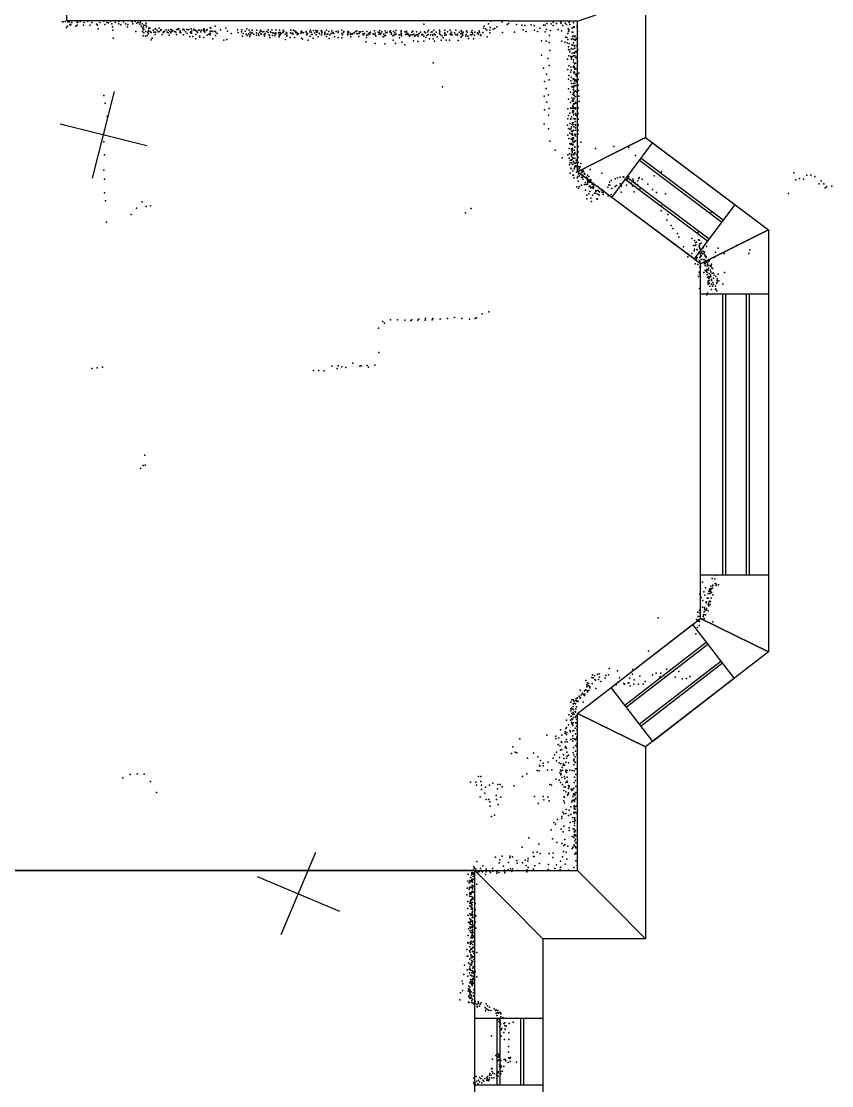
# Model space of a CAD drawing. Header units: millimetres. Extents: x -23456 to 7110, y -22489 to 15514.
# Drawn here: x -2299 to 1330, y -6748 to -1983 of the extents above; entities that cross this region are included whole.
import ezdxf

# ---------------------------------------------------------------- set-up
doc = ezdxf.new("R2010")
doc.units = ezdxf.units.MM
for name, color, linetype in [('P', 9, 'Continuous'), ('PANOS', 10, 'Continuous'), ('ROOMS', 1, 'Continuous'), ('WALLS', 3, 'Continuous'), ('WINDOWS', 6, 'Continuous')]:
    doc.layers.add(name, color=color, linetype=linetype)

# ---------------------------------------------------------------- blocks, each defined once
blk = doc.blocks.new('1-Standard_42')
for points in [[(-590, 42.9766), (589.999, 42.9766), (589.999, 32.9766), (-590, 32.9766), (-590, 42.9766)], [(-590.014, -44.0958), (589.985, -44.0958), (589.985, -54.0958), (-590.014, -54.0958), (-590.014, -44.0958)]]:
    blk.add_lwpolyline(points)

msp = doc.modelspace()

# ---------------------------------------------------------------- linework, layer by layer
at = {"layer": 'P'}
for p in [(-2115, -1985), (-2112, -1986), (-2102, -1984), (-2091, -1986), (-2089, -1983), (-2089, -1983), (-2089, -1985), (-2083, -1985), (-2082, -1997), (-2079, -1999), (-2079, -2000), (-2078, -1997), (-2073, -1988), (-2051, -1985), (-2049, -2000), (-2046, -1989), (-2035, -1984), (-2020, -2001), (-2017, -1989), (-2001, -1983), (-1990, -2001), (-1983, -1989), (-1963, -1996), (-1958, -2000), (-1948, -1988), (-1930, -1983), (-1925, -1997), (-1916, -1988), (-1908, -1990), (-1899, -1983), (-1894, -1995), (-1879, -1987), (-1863, -1984), (-1862, -1994), (-1854, -1999), (-1841, -1986), (-1832, -1995), (-1822, -1997), (-1803, -1986), (-1800, -1994), (-1789, -1984), (-1782, -1992), (-1776, -1989), (-1769, -1996), (-1767, -1989), (-1765, -1985), (-1758, -1995), (-1750, -2000), (-1741, -2001), (-1740, -1991), (-496, -1996), (-207, -1995), (-196, -1983), (-146, -1985), (-124, -1998), (-118, -1993), (-81, -1997), (-57, -2000), (-16, -1999), (40, -2001), (47, -2000), (55, -1993), (74, -1995), (82, -1987), (97, -1993), (117, -1987), (119, -1993), (137, -1991), (142, -1997), (154, -1989), (158, -1997), (173, -1990), (-2096, -2011), (-2092, -2004), (-2055, -2004), (-1955, -2017), (-1891, -2008), (-1889, -2022), (-1823, -2008), (-1786, -2028), (-1762, -2005), (-1757, -2013), (-1757, -2028), (-1754, -2007), (-1753, -2048), (-1752, -2018), (-1752, -2021), (-1750, -2020), (-1750, -2034), (-1748, -2002), (-1742, -2029), (-1739, -2008), (-1735, -2047), (-1732, -2033), (-1731, -2028), (-1730, -2039), (-1729, -2025), (-1728, -2013), (-1728, -2017), (-1723, -2012), (-1723, -2014), (-1722, -2029), (-1717, -2033), (-1709, -2022), (-1705, -2032), (-1700, -2018), (-1700, -2042), (-1698, -2015), (-1698, -2032), (-1691, -2022), (-1686, -2030), (-1682, -2014), (-1681, -2029), (-1675, -2024), (-1674, -2019), (-1668, -2042), (-1664, -2031), (-1662, -2033), (-1658, -2027), (-1650, -2021), (-1646, -2031), (-1645, -2032), (-1642, -2035), (-1640, -2023), (-1637, -2045), (-1634, -2028), (-1630, -2019), (-1629, -2034), (-1625, -2028), (-1624, -2022), (-1621, -2026), (-1611, -2029), (-1607, -2032), (-1607, -2032), (-1604, -2042), (-1602, -2019), (-1598, -2018), (-1596, -2020), (-1593, -2015), (-1589, -2031), (-1587, -2026), (-1587, -2030), (-1585, -2035), (-1576, -2020), (-1575, -2018), (-1573, -2044), (-1572, -2020), (-1570, -2023), (-1564, -2030), (-1558, -2019), (-1556, -2038), (-1550, -2021), (-1549, -2020), (-1541, -2032), (-1540, -2030), (-1540, -2036), (-1538, -2016), (-1537, -2035), (-1536, -2025), (-1526, -2018), (-1525, -2022), (-1519, -2022), (-1518, -2042), (-1516, -2026), (-1513, -2029), (-1510, -2033), (-1506, -2022), (-1503, -2023), (-1495, -2030), (-1493, -2023), (-1484, -2023), (-1481, -2017), (-1480, -2027), (-1479, -2023), (-1477, -2031), (-1470, -2024), (-1467, -2020), (-1467, -2045), (-1459, -2041), (-1454, -2010), (-1454, -2036), (-1453, -2027), (-1453, -2043), (-1451, -2014), (-1446, -2027), (-1441, -2028), (-1433, -2027), (-1431, -2005), (-1429, -2046), (-1428, -2032), (-1422, -2038), (-1407, -2021), (-1383, -2013), (-1376, -2027), (-1360, -2037), (-1331, -2021), (-1328, -2033), (-1313, -2030), (-1312, -2021), (-1305, -2037), (-1296, -2027), (-1292, -2041), (-1289, -2016), (-1288, -2047), (-1282, -2039), (-1279, -2022), (-1275, -2045), (-1274, -2031), (-1272, -2040), (-1267, -2034), (-1265, -2023), (-1265, -2024), (-1265, -2035), (-1258, -2040), (-1246, -2035), (-1246, -2045), (-1245, -2022), (-1237, -2039), (-1235, -2046), (-1232, -2032), (-1228, -2022), (-1227, -2039), (-1225, -2028), (-1224, -2040), (-1217, -2030), (-1213, -2029), (-1212, -2042), (-1210, -2043), (-1207, -2037), (-1199, -2029), (-1194, -2021), (-1194, -2033), (-1189, -2043), (-1188, -2046), (-1183, -2030), (-1182, -2033), (-1177, -2021), (-1174, -2046), (-1172, -2035), (-1171, -2034), (-1165, -2037), (-1164, -2048), (-1160, -2021), (-1160, -2041), (-1159, -2034), (-1147, -2035), (-1145, -2045), (-1143, -2022), (-1143, -2042), (-1141, -2033), (-1140, -2043), (-1139, -2034), (-1135, -2037), (-1128, -2033), (-1126, -2022), (-1123, -2029), (-1117, -2041), (-1117, -2041), (-1112, -2033), (-1110, -2036), (-1110, -2045), (-1093, -2034), (-1092, -2023), (-1088, -2038), (-1083, -2036), (-1083, -2040), (-1082, -2023), (-1075, -2025), (-1070, -2029), (-1070, -2033), (-1064, -2035), (-1064, -2042), (-1058, -2039), (-1047, -2036), (-1046, -2029), (-1044, -2027), (-1041, -2032), (-1036, -2035), (-1024, -2031), (-1023, -2028), (-1023, -2029), (-1021, -2043), (-1021, -2044), (-1020, -2041), (-1018, -2037), (-1007, -2030), (-1004, -2022), (-999, -2032), (-998, -2042), (-996, -2042), (-990, -2024), (-984, -2034), (-980, -2024), (-979, -2027), (-978, -2044), (-976, -2033), (-973, -2026), (-965, -2036), (-964, -2039), (-957, -2025), (-955, -2024), (-955, -2044), (-953, -2035), (-952, -2031), (-940, -2031), (-940, -2034), (-940, -2037), (-940, -2042), (-933, -2022), (-930, -2040), (-927, -2040), (-922, -2029), (-918, -2043), (-912, -2038), (-909, -2026), (-905, -2035), (-903, -2033), (-900, -2038), (-889, -2029), (-880, -2027), (-880, -2033), (-880, -2033), (-864, -2022), (-864, -2038), (-861, -2044), (-857, -2033), (-855, -2028), (-837, -2028), (-837, -2036), (-837, -2039), (-837, -2044), (-833, -2032), (-825, -2038), (-825, -2042), (-818, -2040), (-815, -2038), (-809, -2034), (-803, -2029), (-797, -2026), (-796, -2038), (-794, -2039), (-786, -2030), (-786, -2037), (-778, -2030), (-770, -2040), (-769, -2029), (-767, -2043), (-762, -2038), (-753, -2045), (-752, -2029), (-747, -2045), (-745, -2037), (-739, -2041), (-738, -2034), (-735, -2031), (-723, -2039), (-723, -2040), (-718, -2025), (-716, -2043), (-715, -2036), (-701, -2031), (-698, -2040), (-695, -2033), (-694, -2024), (-691, -2040), (-690, -2040), (-689, -2037), (-684, -2030), (-676, -2041), (-675, -2040), (-673, -2048), (-670, -2026), (-668, -2046), (-667, -2034), (-660, -2031), (-649, -2030), (-646, -2025), (-643, -2035), (-641, -2041), (-635, -2048), (-632, -2029), (-630, -2044), (-627, -2034), (-627, -2044), (-622, -2024), (-622, -2041), (-620, -2040), (-607, -2043), (-604, -2043), (-598, -2025), (-598, -2030), (-598, -2037), (-597, -2048), (-596, -2040), (-581, -2030), (-578, -2042), (-574, -2027), (-574, -2032), (-572, -2041), (-568, -2038), (-567, -2043), (-560, -2045), (-555, -2043), (-550, -2031), (-548, -2043), (-546, -2027), (-542, -2041), (-534, -2047), (-530, -2043), (-529, -2030), (-524, -2042), (-518, -2038), (-512, -2031), (-506, -2042), (-506, -2044), (-501, -2042), (-494, -2030), (-489, -2034), (-483, -2047), (-478, -2030), (-477, -2042), (-476, -2022), (-467, -2043), (-463, -2032), (-459, -2030), (-457, -2043), (-456, -2046), (-452, -2023), (-451, -2039), (-446, -2044), (-442, -2031), (-427, -2022), (-427, -2037), (-427, -2039), (-425, -2030), (-422, -2044), (-415, -2048), (-403, -2023), (-403, -2035), (-403, -2037), (-402, -2045), (-397, -2044), (-390, -2030), (-379, -2041), (-378, -2023), (-376, -2038), (-374, -2043), (-373, -2032), (-370, -2044), (-359, -2034), (-355, -2042), (-353, -2023), (-347, -2045), (-346, -2041), (-338, -2032), (-331, -2039), (-329, -2024), (-328, -2030), (-325, -2048), (-323, -2037), (-322, -2045), (-321, -2031), (-307, -2042), (-305, -2026), (-303, -2031), (-288, -2043), (-285, -2031), (-283, -2044), (-280, -2024), (-279, -2041), (-278, -2035), (-269, -2045), (-268, -2032), (-256, -2035), (-254, -2037), (-252, -2041), (-249, -2025), (-247, -2031), (-243, -2047), (-242, -2043), (-232, -2033), (-229, -2013), (-226, -2005), (-220, -2017), (-215, -2022), (-201, -2023), (-201, -2035), (-200, -2011), (-186, -2018), (-179, -2015), (-170, -2007), (-144, -2033), (-91, -2031), (-51, -2021), (-44, -2002), (-38, -2028), (-2, -2002), (-1, -2022), (13, -2029), (23, -2013), (47, -2030), (53, -2020), (66, -2047), (70, -2024), (82, -2002), (105, -2020), (120, -2026), (126, -2002), (148, -2037), (150, -2017), (151, -2029), (153, -2020), (153, -2027), (167, -2032), (168, -2014), (170, -2031), (170, -2033), (174, -2008), (174, -2048), (176, -2007), (176, -2010), (190, -2002), (190, -2007), (192, -2029), (-1888, -2058), (-1743, -2049), (-1718, -2066), (-1713, -2059), (-1544, -2051), (-1531, -2051), (-1517, -2061), (-1501, -2049), (-1500, -2054), (-1481, -2055), (-1441, -2061), (-1392, -2067), (-1379, -2065), (-1309, -2050), (-1276, -2051), (-1210, -2049), (-1186, -2056), (-1144, -2052), (-1116, -2064), (-1110, -2049), (-1095, -2056), (-1076, -2056), (-1044, -2059), (-1040, -2063), (-1014, -2067), (-1006, -2050), (-992, -2059), (-969, -2053), (-932, -2051), (-920, -2060), (-897, -2053), (-880, -2055), (-864, -2057), (-824, -2052), (-787, -2051), (-755, -2075), (-753, -2055), (-715, -2082), (-711, -2050), (-679, -2053), (-671, -2084), (-634, -2067), (-624, -2083), (-606, -2057), (-595, -2076), (-582, -2088), (-560, -2049), (-543, -2071), (-539, -2049), (-523, -2074), (-522, -2050), (-497, -2050), (-497, -2072), (-487, -2055), (-471, -2062), (-455, -2062), (-449, -2072), (-437, -2053), (-419, -2067), (-410, -2057), (-397, -2068), (-381, -2067), (-343, -2069), (-329, -2054), (-308, -2049), (-300, -2049), (-297, -2060), (-274, -2061), (-213, -2052), (30, -2071), (51, -2072), (65, -2078), (122, -2072), (135, -2077), (140, -2054), (144, -2055), (146, -2080), (148, -2065), (155, -2082), (164, -2063), (166, -2088), (169, -2051), (170, -2061), (170, -2090), (173, -2079), (175, -2065), (178, -2095), (179, -2092), (180, -2052), (181, -2050), (181, -2068), (184, -2063), (189, -2060), (189, -2093), (192, -2059), (192, -2085), (31, -2135), (67, -2114), (151, -2109), (152, -2098), (153, -2138), (157, -2120), (158, -2110), (161, -2141), (165, -2104), (167, -2140), (168, -2126), (172, -2108), (173, -2138), (175, -2124), (178, -2126), (179, -2138), (180, -2103), (180, -2121), (185, -2120), (186, -2117), (190, -2140), (193, -2111), (-454, -2169), (58, -2150), (64, -2181), (147, -2153), (153, -2183), (161, -2188), (164, -2153), (165, -2147), (173, -2184), (173, -2188), (174, -2155), (174, -2156), (174, -2166), (174, -2185), (176, -2186), (178, -2174), (178, -2191), (183, -2145), (183, -2170), (183, -2170), (187, -2147), (191, -2165), (40, -2193), (53, -2219), (148, -2198), (153, -2226), (162, -2210), (163, -2202), (163, -2233), (172, -2239), (175, -2213), (177, -2209), (178, -2213), (179, -2197), (183, -2221), (184, -2195), (185, -2220), (187, -2227), (197, -2215), (-413, -2277), (44, -2253), (51, -2284), (65, -2245), (151, -2242), (151, -2286), (162, -2250), (164, -2262), (166, -2277), (171, -2275), (173, -2243), (174, -2262), (174, -2279), (176, -2244), (176, -2272), (177, -2242), (178, -2249), (180, -2260), (181, -2272), (184, -2245), (184, -2270), (185, -2251), (187, -2254), (194, -2243), (195, -2269), (-1930, -2315), (43, -2318), (61, -2312), (152, -2331), (160, -2300), (166, -2325), (171, -2310), (173, -2288), (173, -2331), (173, -2333), (174, -2290), (174, -2302), (175, -2307), (176, -2315), (176, -2327), (178, -2297), (180, -2296), (183, -2295), (183, -2320), (187, -2298), (196, -2293), (198, -2318), (-1923, -2350), (44, -2380), (54, -2345), (64, -2373), (148, -2375), (160, -2346), (161, -2370), (161, -2374), (168, -2339), (169, -2372), (170, -2336), (170, -2360), (171, -2364), (171, -2382), (172, -2341), (173, -2353), (173, -2368), (177, -2374), (178, -2352), (182, -2345), (182, -2370), (183, -2375), (184, -2350), (195, -2370), (199, -2342), (-1915, -2409), (61, -2403), (149, -2420), (152, -2404), (158, -2394), (161, -2420), (161, -2421), (165, -2410), (169, -2390), (172, -2392), (173, -2418), (174, -2385), (174, -2402), (180, -2421), (181, -2420), (183, -2395), (183, -2401), (186, -2404), (195, -2396), (195, -2421), (42, -2444), (61, -2464), (147, -2448), (151, -2463), (158, -2440), (158, -2468), (163, -2463), (165, -2456), (165, -2475), (167, -2473), (168, -2445), (168, -2476), (169, -2438), (171, -2437), (171, -2445), (171, -2447), (172, -2438), (174, -2472), (175, -2455), (181, -2431), (181, -2445), (183, -2449), (183, -2460), (183, -2470), (191, -2455), (194, -2446), (194, -2472), (-1929, -2523), (68, -2520), (149, -2493), (153, -2507), (158, -2484), (163, -2510), (165, -2489), (166, -2512), (167, -2485), (168, -2506), (170, -2515), (170, -2522), (171, -2492), (173, -2505), (173, -2507), (175, -2525), (179, -2488), (180, -2520), (181, -2495), (182, -2518), (183, -2489), (190, -2498), (193, -2488), (207, -2524), (92, -2560), (154, -2552), (158, -2530), (162, -2534), (164, -2554), (165, -2530), (166, -2559), (167, -2558), (168, -2565), (168, -2569), (169, -2535), (169, -2551), (170, -2535), (171, -2538), (176, -2560), (179, -2570), (180, -2545), (180, -2546), (195, -2543), (195, -2568), (272, -2552), (354, -2544), (421, -2548), (-1926, -2581), (123, -2594), (148, -2581), (154, -2595), (156, -2576), (159, -2605), (159, -2617), (164, -2587), (164, -2617), (165, -2577), (165, -2585), (165, -2605), (167, -2602), (169, -2594), (172, -2581), (173, -2595), (173, -2611), (174, -2578), (174, -2578), (175, -2615), (178, -2579), (179, -2574), (179, -2595), (181, -2620), (185, -2604), (186, -2615), (188, -2579), (194, -2591), (196, -2615), (207, -2620), (451, -2584), (-1930, -2649), (156, -2626), (159, -2663), (162, -2640), (163, -2644), (169, -2624), (170, -2652), (171, -2624), (176, -2644), (178, -2639), (180, -2633), (183, -2630), (185, -2632), (186, -2633), (187, -2659), (191, -2652), (192, -2635), (193, -2646), (195, -2633), (196, -2667), (199, -2640), (200, -2649), (202, -2635), (203, -2634), (207, -2665), (211, -2652), (212, -2659), (214, -2649), (218, -2654), (222, -2663), (225, -2668), (248, -2647), (301, -2663), (568, -2657), (1161, -2662), (-1926, -2690), (170, -2671), (173, -2671), (176, -2684), (190, -2683), (193, -2677), (194, -2698), (200, -2675), (210, -2682), (213, -2672), (215, -2672), (215, -2679), (216, -2690), (223, -2714), (228, -2705), (231, -2713), (232, -2681), (236, -2672), (236, -2694), (237, -2686), (237, -2712), (238, -2699), (238, -2704), (240, -2700), (241, -2699), (242, -2677), (244, -2703), (248, -2692), (250, -2698), (251, -2704), (252, -2693), (258, -2712), (261, -2714), (265, -2715), (332, -2715), (335, -2703), (343, -2696), (361, -2688), (371, -2684), (382, -2681), (383, -2710), (396, -2679), (399, -2681), (416, -2690), (422, -2679), (424, -2704), (428, -2692), (432, -2707), (439, -2690), (443, -2695), (448, -2705), (461, -2713), (462, -2697), (466, -2686), (468, -2682), (481, -2690), (507, -2712), (535, -2674), (1170, -2693), (1186, -2687), (1203, -2690), (1218, -2671), (1237, -2672), (1255, -2677), (1274, -2711), (1282, -2697), (1294, -2711), (-1926, -2751), (188, -2724), (196, -2730), (201, -2723), (209, -2717), (228, -2739), (234, -2762), (243, -2756), (244, -2723), (247, -2745), (249, -2721), (251, -2729), (258, -2726), (259, -2761), (262, -2731), (263, -2723), (263, -2727), (268, -2753), (273, -2740), (273, -2741), (273, -2745), (274, -2754), (281, -2740), (282, -2722), (282, -2757), (286, -2740), (287, -2745), (289, -2761), (290, -2746), (299, -2739), (302, -2748), (305, -2739), (307, -2749), (307, -2759), (328, -2726), (336, -2717), (342, -2758), (345, -2732), (360, -2722), (366, -2718), (387, -2748), (388, -2721), (411, -2716), (438, -2721), (445, -2747), (449, -2722), (472, -2731), (527, -2736), (545, -2749), (585, -2755), (1137, -2754), (1300, -2728), (1307, -2724), (1330, -2721), (-1922, -2786), (-1758, -2791), (-1720, -2809), (233, -2778), (252, -2775), (254, -2790), (278, -2778), (281, -2779), (329, -2764), (568, -2809), (-1807, -2848), (-1783, -2819), (-1740, -2812), (-310, -2841), (-285, -2821), (567, -2832), (596, -2848), (790, -2838), (-1917, -2882), (592, -2873), (611, -2897), (619, -2911), (640, -2933), (646, -2949), (731, -2929), (667, -2992), (703, -2955), (711, -2986), (716, -2964), (719, -2987), (720, -2973), (722, -2983), (724, -2972), (733, -2961), (737, -2992), (738, -2962), (738, -2980), (738, -2987), (739, -2999), (739, -3001), (740, -2979), (740, -3000), (746, -2976), (755, -2997), (769, -2991), (822, -2999), (904, -2987), (686, -3037), (703, -3022), (714, -3011), (716, -3003), (724, -3047), (726, -3004), (727, -3006), (728, -3041), (731, -3027), (733, -3019), (736, -3018), (739, -3020), (739, -3040), (742, -3024), (742, -3036), (744, -3021), (744, -3031), (746, -3049), (747, -3033), (748, -3015), (752, -3024), (755, -3012), (758, -3013), (758, -3023), (759, -3049), (760, -3017), (762, -3029), (763, -3034), (768, -3036), (768, -3041), (779, -3049), (804, -3041), (809, -3017), (848, -3022), (959, -3023), (964, -3006), (718, -3069), (731, -3072), (738, -3054), (740, -3060), (740, -3084), (742, -3068), (742, -3081), (754, -3050), (760, -3064), (761, -3063), (761, -3068), (762, -3069), (764, -3056), (764, -3069), (764, -3078), (766, -3054), (768, -3061), (769, -3056), (770, -3094), (771, -3097), (772, -3078), (773, -3060), (773, -3069), (773, -3074), (777, -3095), (778, -3088), (779, -3058), (780, -3076), (781, -3052), (785, -3097), (786, -3097), (787, -3079), (790, -3074), (791, -3085), (792, -3070), (796, -3090), (733, -3125), (736, -3106), (738, -3117), (758, -3108), (763, -3098), (768, -3101), (770, -3104), (772, -3106), (772, -3116), (773, -3129), (779, -3126), (779, -3135), (780, -3126), (781, -3112), (781, -3143), (782, -3129), (787, -3118), (789, -3105), (789, -3126), (791, -3139), (792, -3144), (795, -3110), (800, -3111), (801, -3133), (804, -3120), (811, -3126), (817, -3136), (817, -3144), (822, -3115), (850, -3108), (738, -3179), (776, -3146), (776, -3160), (777, -3152), (783, -3155), (784, -3168), (791, -3159), (791, -3184), (796, -3169), (797, -3152), (800, -3161), (809, -3169), (809, -3183), (811, -3180), (814, -3157), (816, -3190), (817, -3150), (825, -3145), (843, -3159), (771, -3207), (773, -3200), (-206, -3283), (-680, -3327), (-673, -3334), (-646, -3320), (-614, -3319), (-582, -3321), (-555, -3322), (-551, -3320), (-523, -3321), (-519, -3316), (-490, -3321), (-489, -3313), (-459, -3319), (-456, -3313), (-423, -3317), (-391, -3313), (-359, -3309), (-326, -3314), (-292, -3316), (-267, -3313), (-261, -3311), (-235, -3292), (-699, -3356), (-698, -3465), (-880, -3526), (-814, -3513), (-777, -3526), (-751, -3524), (-716, -3522), (-1983, -3537), (-1959, -3534), (-1935, -3531), (-990, -3546), (-967, -3546), (-943, -3547), (-909, -3527), (-885, -3537), (-863, -3530), (-846, -3532), (-783, -3527), (-745, -3531), (-1746, -3925), (-1765, -3985), (-1753, -3971), (-1745, -3970), (794, -4477), (812, -4462), (743, -4524), (752, -4494), (765, -4519), (782, -4525), (788, -4526), (789, -4511), (789, -4522), (792, -4524), (796, -4521), (797, -4507), (797, -4510), (806, -4479), (808, -4500), (812, -4509), (813, -4503), (823, -4505), (740, -4546), (746, -4563), (757, -4537), (762, -4552), (772, -4566), (776, -4566), (777, -4545), (780, -4534), (782, -4544), (784, -4529), (785, -4545), (787, -4535), (790, -4566), (792, -4540), (797, -4550), (738, -4619), (751, -4605), (753, -4576), (760, -4607), (761, -4615), (765, -4620), (768, -4582), (768, -4586), (769, -4583), (769, -4611), (769, -4618), (777, -4593), (779, -4586), (779, -4599), (783, -4579), (783, -4580), (786, -4594), (787, -4580), (553, -4654), (725, -4661), (727, -4664), (731, -4628), (731, -4664), (731, -4668), (732, -4648), (734, -4663), (736, -4668), (739, -4631), (739, -4646), (748, -4658), (754, -4647), (756, -4642), (757, -4639), (758, -4663), (759, -4626), (759, -4657), (765, -4640), (777, -4622), (729, -4696), (737, -4687), (738, -4670), (797, -4671), (721, -4725), (510, -4802), (281, -4907), (288, -4904), (333, -4880), (370, -4890), (438, -4906), (440, -4884), (544, -4901), (565, -4901), (590, -4883), (622, -4892), (646, -4893), (229, -4934), (234, -4954), (236, -4944), (241, -4947), (256, -4921), (258, -4948), (259, -4909), (261, -4922), (267, -4913), (269, -4929), (272, -4933), (286, -4929), (290, -4919), (296, -4939), (316, -4923), (319, -4912), (330, -4908), (364, -4953), (374, -4941), (379, -4922), (399, -4947), (402, -4951), (418, -4946), (421, -4945), (424, -4924), (444, -4950), (445, -4931), (465, -4951), (470, -4914), (486, -4950), (495, -4938), (527, -4908), (560, -4918), (582, -4919), (629, -4919), (660, -4927), (680, -4925), (694, -4916), (204, -4977), (208, -4998), (214, -4990), (217, -4996), (223, -4980), (223, -5001), (224, -4995), (228, -4976), (234, -4962), (235, -4979), (236, -4984), (238, -4956), (242, -4957), (242, -4979), (247, -4962), (247, -4966), (274, -4970), (428, -4957), (161, -5031), (166, -5021), (172, -5021), (172, -5038), (172, -5050), (175, -5026), (178, -5035), (182, -5024), (182, -5039), (185, -5015), (189, -5023), (189, -5028), (191, -5012), (194, -5028), (199, -5004), (200, -5006), (204, -5013), (205, -5012), (217, -5031), (153, -5087), (161, -5060), (161, -5069), (162, -5095), (165, -5058), (165, -5093), (166, -5060), (166, -5082), (168, -5060), (170, -5086), (172, -5077), (173, -5063), (176, -5084), (181, -5073), (182, -5098), (183, -5076), (184, -5060), (185, -5092), (187, -5051), (143, -5111), (143, -5144), (151, -5133), (160, -5112), (165, -5121), (166, -5106), (166, -5127), (168, -5130), (169, -5109), (170, -5135), (172, -5123), (174, -5099), (183, -5123), (186, -5123), (187, -5107), (187, -5138), (55, -5179), (94, -5183), (108, -5191), (116, -5154), (121, -5178), (137, -5164), (137, -5171), (139, -5148), (143, -5175), (144, -5167), (157, -5158), (160, -5164), (170, -5182), (171, -5159), (175, -5158), (181, -5147), (182, -5173), (188, -5155), (188, -5186), (-98, -5231), (-66, -5195), (95, -5194), (105, -5220), (113, -5226), (118, -5208), (121, -5211), (136, -5209), (137, -5234), (138, -5230), (142, -5198), (142, -5237), (145, -5208), (161, -5198), (170, -5206), (171, -5194), (173, -5234), (178, -5196), (183, -5199), (183, -5225), (185, -5195), (186, -5226), (189, -5217), (190, -5233), (-104, -5260), (-87, -5254), (-80, -5257), (-32, -5282), (-5, -5259), (14, -5276), (83, -5281), (88, -5266), (97, -5254), (111, -5278), (116, -5245), (122, -5242), (129, -5266), (130, -5283), (142, -5282), (144, -5254), (146, -5272), (152, -5268), (172, -5257), (175, -5266), (176, -5286), (181, -5275), (181, -5275), (182, -5250), (189, -5265), (21, -5314), (23, -5318), (26, -5292), (38, -5304), (38, -5316), (57, -5336), (60, -5299), (77, -5334), (97, -5294), (110, -5303), (115, -5335), (117, -5307), (123, -5323), (125, -5335), (128, -5314), (129, -5307), (133, -5313), (139, -5300), (140, -5335), (151, -5302), (157, -5335), (174, -5291), (175, -5310), (175, -5312), (178, -5296), (182, -5301), (182, -5329), (185, -5329), (-1845, -5369), (-1812, -5354), (-1781, -5351), (-1749, -5353), (-252, -5363), (-241, -5364), (-54, -5363), (-35, -5352), (11, -5337), (20, -5338), (94, -5375), (109, -5380), (113, -5347), (117, -5356), (119, -5340), (119, -5352), (121, -5368), (134, -5364), (135, -5372), (139, -5341), (143, -5346), (145, -5367), (146, -5337), (168, -5337), (177, -5338), (178, -5366), (182, -5381), (183, -5382), (184, -5355), (-1721, -5386), (-288, -5389), (-264, -5389), (-260, -5402), (-241, -5386), (-238, -5402), (-238, -5422), (-221, -5411), (-203, -5402), (-187, -5394), (-166, -5419), (-165, -5399), (-154, -5400), (-146, -5410), (-94, -5405), (67, -5399), (75, -5402), (116, -5391), (124, -5399), (131, -5426), (132, -5410), (138, -5412), (140, -5391), (145, -5385), (146, -5389), (151, -5404), (152, -5418), (154, -5407), (155, -5410), (163, -5420), (166, -5427), (170, -5420), (175, -5416), (177, -5390), (184, -5408), (-1693, -5435), (-244, -5454), (-223, -5438), (-217, -5466), (-206, -5467), (-201, -5477), (-173, -5448), (-171, -5467), (-152, -5456), (-1, -5453), (38, -5453), (41, -5468), (58, -5456), (64, -5473), (130, -5472), (131, -5455), (134, -5456), (140, -5432), (147, -5447), (150, -5442), (151, -5437), (166, -5479), (167, -5473), (170, -5453), (170, -5469), (173, -5469), (174, -5443), (176, -5439), (176, -5469), (177, -5443), (178, -5449), (178, -5469), (178, -5475), (181, -5444), (182, -5461), (182, -5463), (184, -5435), (-200, -5497), (-163, -5489), (16, -5484), (126, -5523), (134, -5481), (141, -5511), (154, -5514), (162, -5500), (175, -5527), (176, -5524), (177, -5495), (177, -5499), (177, -5507), (179, -5524), (180, -5499), (180, -5500), (181, -5510), (185, -5497), (185, -5527), (191, -5523), (-194, -5543), (-180, -5537), (85, -5569), (102, -5556), (121, -5542), (121, -5551), (130, -5530), (140, -5529), (151, -5538), (159, -5570), (162, -5534), (171, -5547), (171, -5565), (178, -5554), (178, -5572), (179, -5548), (180, -5564), (181, -5560), (73, -5603), (93, -5577), (118, -5599), (127, -5612), (131, -5586), (154, -5593), (154, -5605), (172, -5598), (176, -5601), (177, -5611), (178, -5583), (179, -5612), (182, -5605), (-26, -5638), (19, -5667), (80, -5643), (99, -5659), (121, -5664), (135, -5646), (135, -5668), (167, -5632), (175, -5637), (176, -5670), (177, -5629), (178, -5623), (180, -5652), (182, -5644), (183, -5626), (184, -5629), (184, -5660), (-56, -5680), (-7, -5704), (11, -5702), (25, -5708), (64, -5709), (82, -5707), (129, -5699), (131, -5672), (141, -5703), (148, -5675), (168, -5686), (170, -5682), (177, -5675), (180, -5711), (183, -5677), (184, -5683), (184, -5705), (184, -5708), (-259, -5744), (-232, -5764), (-175, -5724), (-159, -5750), (-156, -5737), (-146, -5720), (-140, -5765), (-117, -5748), (-112, -5728), (-110, -5720), (-99, -5723), (-80, -5740), (-78, -5751), (-55, -5750), (-43, -5738), (-38, -5762), (-31, -5741), (-29, -5730), (-6, -5722), (-3, -5722), (1, -5764), (22, -5753), (62, -5758), (81, -5726), (98, -5759), (115, -5743), (125, -5723), (136, -5756), (144, -5734), (184, -5741), (190, -5762), (-298, -5801), (-283, -5804), (-282, -5794), (-281, -5797), (-280, -5794), (-276, -5801), (-275, -5812), (-274, -5782), (-274, -5796), (-273, -5768), (-272, -5810), (-270, -5795), (-269, -5774), (-264, -5777), (-256, -5797), (-253, -5791), (-248, -5789), (-243, -5776), (-236, -5790), (-233, -5788), (-220, -5802), (-217, -5778), (-217, -5791), (-202, -5787), (-198, -5794), (-189, -5776), (-188, -5788), (-170, -5797), (-169, -5789), (-165, -5784), (-161, -5794), (-136, -5789), (-135, -5783), (-134, -5795), (-119, -5782), (-109, -5777), (-103, -5789), (-100, -5777), (-75, -5785), (-35, -5791), (-34, -5782), (-29, -5771), (-8, -5785), (-6, -5778), (60, -5780), (65, -5785), (90, -5776), (114, -5782), (116, -5769), (151, -5783), (175, -5771), (-300, -5832), (-293, -5840), (-290, -5829), (-289, -5830), (-288, -5816), (-287, -5835), (-286, -5816), (-286, -5830), (-284, -5857), (-284, -5859), (-281, -5825), (-281, -5830), (-280, -5850), (-279, -5828), (-279, -5852), (-278, -5836), (-278, -5859), (-277, -5823), (-274, -5854), (-271, -5825), (-259, -5845), (-304, -5894), (-303, -5863), (-294, -5868), (-292, -5861), (-292, -5899), (-291, -5883), (-291, -5890), (-286, -5861), (-286, -5891), (-284, -5888), (-284, -5901), (-283, -5885), (-281, -5880), (-279, -5865), (-279, -5866), (-279, -5877), (-279, -5882), (-277, -5904), (-273, -5881), (-300, -5923), (-300, -5954), (-291, -5931), (-290, -5943), (-288, -5924), (-287, -5920), (-286, -5932), (-286, -5946), (-284, -5915), (-284, -5917), (-283, -5929), (-282, -5915), (-281, -5938), (-281, -5950), (-280, -5909), (-280, -5939), (-280, -5940), (-279, -5927), (-279, -5953), (-276, -5911), (-267, -5932), (-298, -5984), (-291, -5979), (-290, -6001), (-286, -5985), (-284, -5957), (-281, -5979), (-281, -5981), (-280, -5974), (-280, -5997), (-279, -5957), (-279, -5968), (-279, -5971), (-279, -5982), (-278, -5967), (-278, -5986), (-277, -5995), (-276, -5994), (-267, -5960), (-264, -5987), (-297, -6015), (-297, -6046), (-291, -6019), (-291, -6037), (-289, -6014), (-289, -6024), (-288, -6044), (-287, -6039), (-286, -6005), (-285, -6011), (-283, -6038), (-281, -6028), (-280, -6026), (-280, -6036), (-279, -6009), (-279, -6017), (-279, -6023), (-279, -6040), (-278, -6013), (-277, -6027), (-277, -6038), (-277, -6049), (-276, -6034), (-265, -6016), (-263, -6042), (-298, -6076), (-290, -6054), (-286, -6062), (-286, -6086), (-283, -6078), (-282, -6053), (-281, -6086), (-280, -6062), (-280, -6065), (-280, -6073), (-280, -6075), (-279, -6055), (-277, -6086), (-276, -6062), (-275, -6076), (-275, -6083), (-304, -6138), (-300, -6107), (-298, -6109), (-291, -6143), (-290, -6126), (-289, -6106), (-288, -6111), (-288, -6114), (-286, -6107), (-286, -6136), (-284, -6101), (-284, -6111), (-283, -6136), (-282, -6134), (-278, -6145), (-277, -6116), (-277, -6131), (-276, -6101), (-276, -6105), (-276, -6127), (-275, -6104), (-273, -6103), (-303, -6168), (-299, -6168), (-290, -6149), (-290, -6182), (-289, -6150), (-286, -6162), (-285, -6167), (-284, -6176), (-282, -6166), (-282, -6187), (-282, -6189), (-280, -6174), (-277, -6193), (-276, -6171), (-275, -6149), (-273, -6156), (-273, -6183), (-259, -6151), (-314, -6208), (-302, -6229), (-296, -6197), (-293, -6228), (-291, -6204), (-290, -6216), (-290, -6225), (-288, -6227), (-286, -6232), (-284, -6208), (-283, -6197), (-281, -6204), (-279, -6234), (-277, -6221), (-276, -6215), (-275, -6238), (-269, -6209), (-267, -6236), (-325, -6280), (-318, -6250), (-299, -6258), (-292, -6243), (-290, -6287), (-288, -6282), (-287, -6253), (-287, -6273), (-283, -6254), (-283, -6256), (-282, -6242), (-280, -6274), (-280, -6280), (-280, -6285), (-279, -6281), (-277, -6268), (-277, -6287), (-276, -6258), (-276, -6268), (-274, -6245), (-272, -6274), (-271, -6264), (-259, -6260), (-332, -6332), (-323, -6321), (-322, -6292), (-298, -6324), (-297, -6314), (-295, -6302), (-295, -6317), (-293, -6320), (-291, -6306), (-291, -6334), (-290, -6317), (-290, -6328), (-289, -6327), (-288, -6325), (-285, -6290), (-285, -6327), (-282, -6295), (-280, -6297), (-280, -6299), (-279, -6292), (-276, -6332), (-274, -6290), (-272, -6318), (-270, -6290), (-336, -6363), (-297, -6374), (-295, -6349), (-293, -6344), (-293, -6375), (-292, -6353), (-289, -6357), (-288, -6340), (-285, -6342), (-284, -6354), (-283, -6346), (-283, -6347), (-281, -6366), (-281, -6375), (-279, -6360), (-276, -6379), (-274, -6346), (-272, -6382), (-270, -6364), (-269, -6343), (-267, -6378), (-266, -6369), (-259, -6383), (-253, -6373), (-251, -6380), (-245, -6383), (-240, -6377), (-218, -6382), (-258, -6394), (-257, -6392), (-247, -6391), (-222, -6398), (-221, -6413), (-218, -6403), (-212, -6407), (-211, -6390), (-206, -6411), (-203, -6396), (-196, -6411), (-182, -6404), (-176, -6411), (-173, -6408), (-173, -6423), (-166, -6421), (-165, -6411), (-162, -6423), (-161, -6420), (-153, -6420), (-151, -6426), (-169, -6433), (-166, -6451), (-161, -6460), (-157, -6452), (-155, -6448), (-155, -6465), (-154, -6467), (-153, -6473), (-152, -6439), (-152, -6447), (-143, -6442), (-138, -6469), (-134, -6467), (-134, -6478), (-114, -6469), (-97, -6464), (-194, -6524), (-157, -6482), (-150, -6498), (-150, -6526), (-147, -6492), (-138, -6510), (-133, -6496), (-132, -6495), (-128, -6481), (-116, -6511), (-135, -6541), (-118, -6573), (-116, -6541), (-174, -6613), (-167, -6605), (-163, -6618), (-161, -6607), (-161, -6614), (-158, -6621), (-118, -6597), (-116, -6623), (-109, -6622), (-189, -6629), (-168, -6638), (-163, -6635), (-159, -6632), (-158, -6655), (-157, -6663), (-156, -6631), (-155, -6633), (-153, -6658), (-153, -6659), (-153, -6665), (-151, -6635), (-151, -6667), (-148, -6660), (-139, -6662), (-137, -6631), (-132, -6630), (-130, -6637), (-119, -6644), (-111, -6626), (-110, -6640), (-81, -6642), (-272, -6714), (-262, -6706), (-247, -6711), (-241, -6715), (-235, -6705), (-224, -6716), (-215, -6713), (-212, -6706), (-211, -6717), (-203, -6700), (-202, -6712), (-201, -6693), (-195, -6700), (-193, -6672), (-192, -6713), (-191, -6671), (-191, -6684), (-187, -6691), (-183, -6713), (-180, -6694), (-170, -6700), (-170, -6716), (-169, -6692), (-169, -6702), (-164, -6690), (-163, -6684), (-163, -6705), (-154, -6682), (-154, -6686), (-152, -6684), (-151, -6694), (-145, -6683), (-273, -6733), (-272, -6736), (-271, -6739), (-268, -6735), (-268, -6741), (-267, -6734), (-266, -6747), (-259, -6728), (-254, -6739), (-252, -6723), (-248, -6731), (-237, -6735), (-233, -6723), (-228, -6728), (-215, -6723), (-209, -6723), (-209, -6726), (-204, -6722)]:
    msp.add_point(p, dxfattribs=at)
at = {"layer": 'PANOS'}
for points in [[(-1980, -2684.5), (-1882.1, -2296.7)], [(-2125, -2441.7), (-1737.1, -2539.5)], [(-981.3, -5704.4), (-1137, -6072.9)], [(-1243.4, -5810.9), (-874.9, -5966.5)]]:
    msp.add_lwpolyline(points, dxfattribs=at)
at = {"layer": 'ROOMS'}
for points in [[(-118.7, -1980.3), (-2095, -1980.3), (-2095, -1464.8), (-4292.1, -1464.8), (-4292.1, -2873.5), (-4153.9, -2873.5), (-4153.9, -5429.3), (-4153.9, -5784.7), (-268.9, -5784.8), (191.6, -5784.8), (191.6, -5081.7), (742.3, -4656.1), (742.3, -3068.5), (191.6, -2656.2), (191.6, -1982.8), (-118.7, -1982.8)], [(-268.9, -8493.2), (-268.9, -5784.8), (-4153.9, -5784.7), (-4153.9, -6747.6), (-4293.9, -6747.6), (-4293.9, -6747.6), (-4292.1, -8493.2), (-3951.6, -8493.2), (-268.9, -8493.2)]]:
    msp.add_lwpolyline(points, close=True, dxfattribs=at)
at = {"layer": 'WALLS'}
for points in [[(191.6, -2656.2), (191.6, -1982.8), (344.1, -1930.3), (496.6, -1677.8), (496.6, -2503.6), (344.1, -2579.9), (191.6, -2656.2)], [(742.3, -3068.5), (191.6, -2656.2), (344.1, -2579.9), (496.6, -2503.6), (1047.3, -2915.8), (894.8, -2992.2), (742.3, -3068.5)], [(742.3, -4656.1), (742.3, -3068.5), (894.8, -2992.2), (1047.3, -2915.8), (1047.3, -4805.9), (894.8, -4731), (742.3, -4656.1)], [(191.6, -5081.7), (742.3, -4656.1), (894.8, -4731), (1047.3, -4805.9), (496.6, -5231.4), (344.1, -5156.6), (191.6, -5081.7)], [(191.6, -5784.8), (191.6, -5081.7), (344.1, -5156.6), (496.6, -5231.4), (496.6, -6089.8), (344.1, -5937.3), (191.6, -5784.8)], [(-116.4, -5937.3), (-268.9, -5784.8), (-4153.9, -5784.7), (-4223.9, -5784.7)], [(-268.9, -8493.2), (-268.9, -5784.8), (-116.4, -5937.3), (36.1, -6089.8), (36.1, -8310.7), (-116.4, -8553.2), (-268.9, -8493.2)], [(-268.9, -5784.8), (191.6, -5784.8), (344.1, -5937.3), (496.6, -6089.8), (36.1, -6089.8), (-116.4, -5937.3), (-268.9, -5784.8)]]:
    msp.add_lwpolyline(points, dxfattribs=at)
at = {"layer": 'WINDOWS'}
for points in [[(713.4, -3046.8), (345.1, -2771.1), (527.9, -2527), (896.1, -2802.6), (713.4, -3046.8)], [(742.3, -4462.6), (742.3, -3202.7), (1047.3, -3202.7), (1047.3, -4462.6), (742.3, -4462.6)], [(342.8, -4964.9), (706.7, -4683.6), (893.2, -4925), (529.2, -5206.3), (342.8, -4964.9)], [(-268.9, -6745.7), (-268.9, -6445.7), (36.1, -6445.7), (36.1, -6745.7), (-268.9, -6745.7)]]:
    msp.add_lwpolyline(points, dxfattribs=at)

# ---------------------------------------------------------------- block references
at = {"layer": 'WINDOWS', "yscale": 1.22}
for p, xscale, rotation in [((620.6, -2786.9), 0.389831, 143.181), ((894.8, -3832.7), 1.0678, 90), ((618, -4944.9), 0.389831, 37.694), ((-116.4, -6595.7), 0.254237, 90)]:
    msp.add_blockref('1-Standard_42', p, dxfattribs=dict(at, xscale=xscale, rotation=rotation))

doc.saveas('drawing.dxf')
